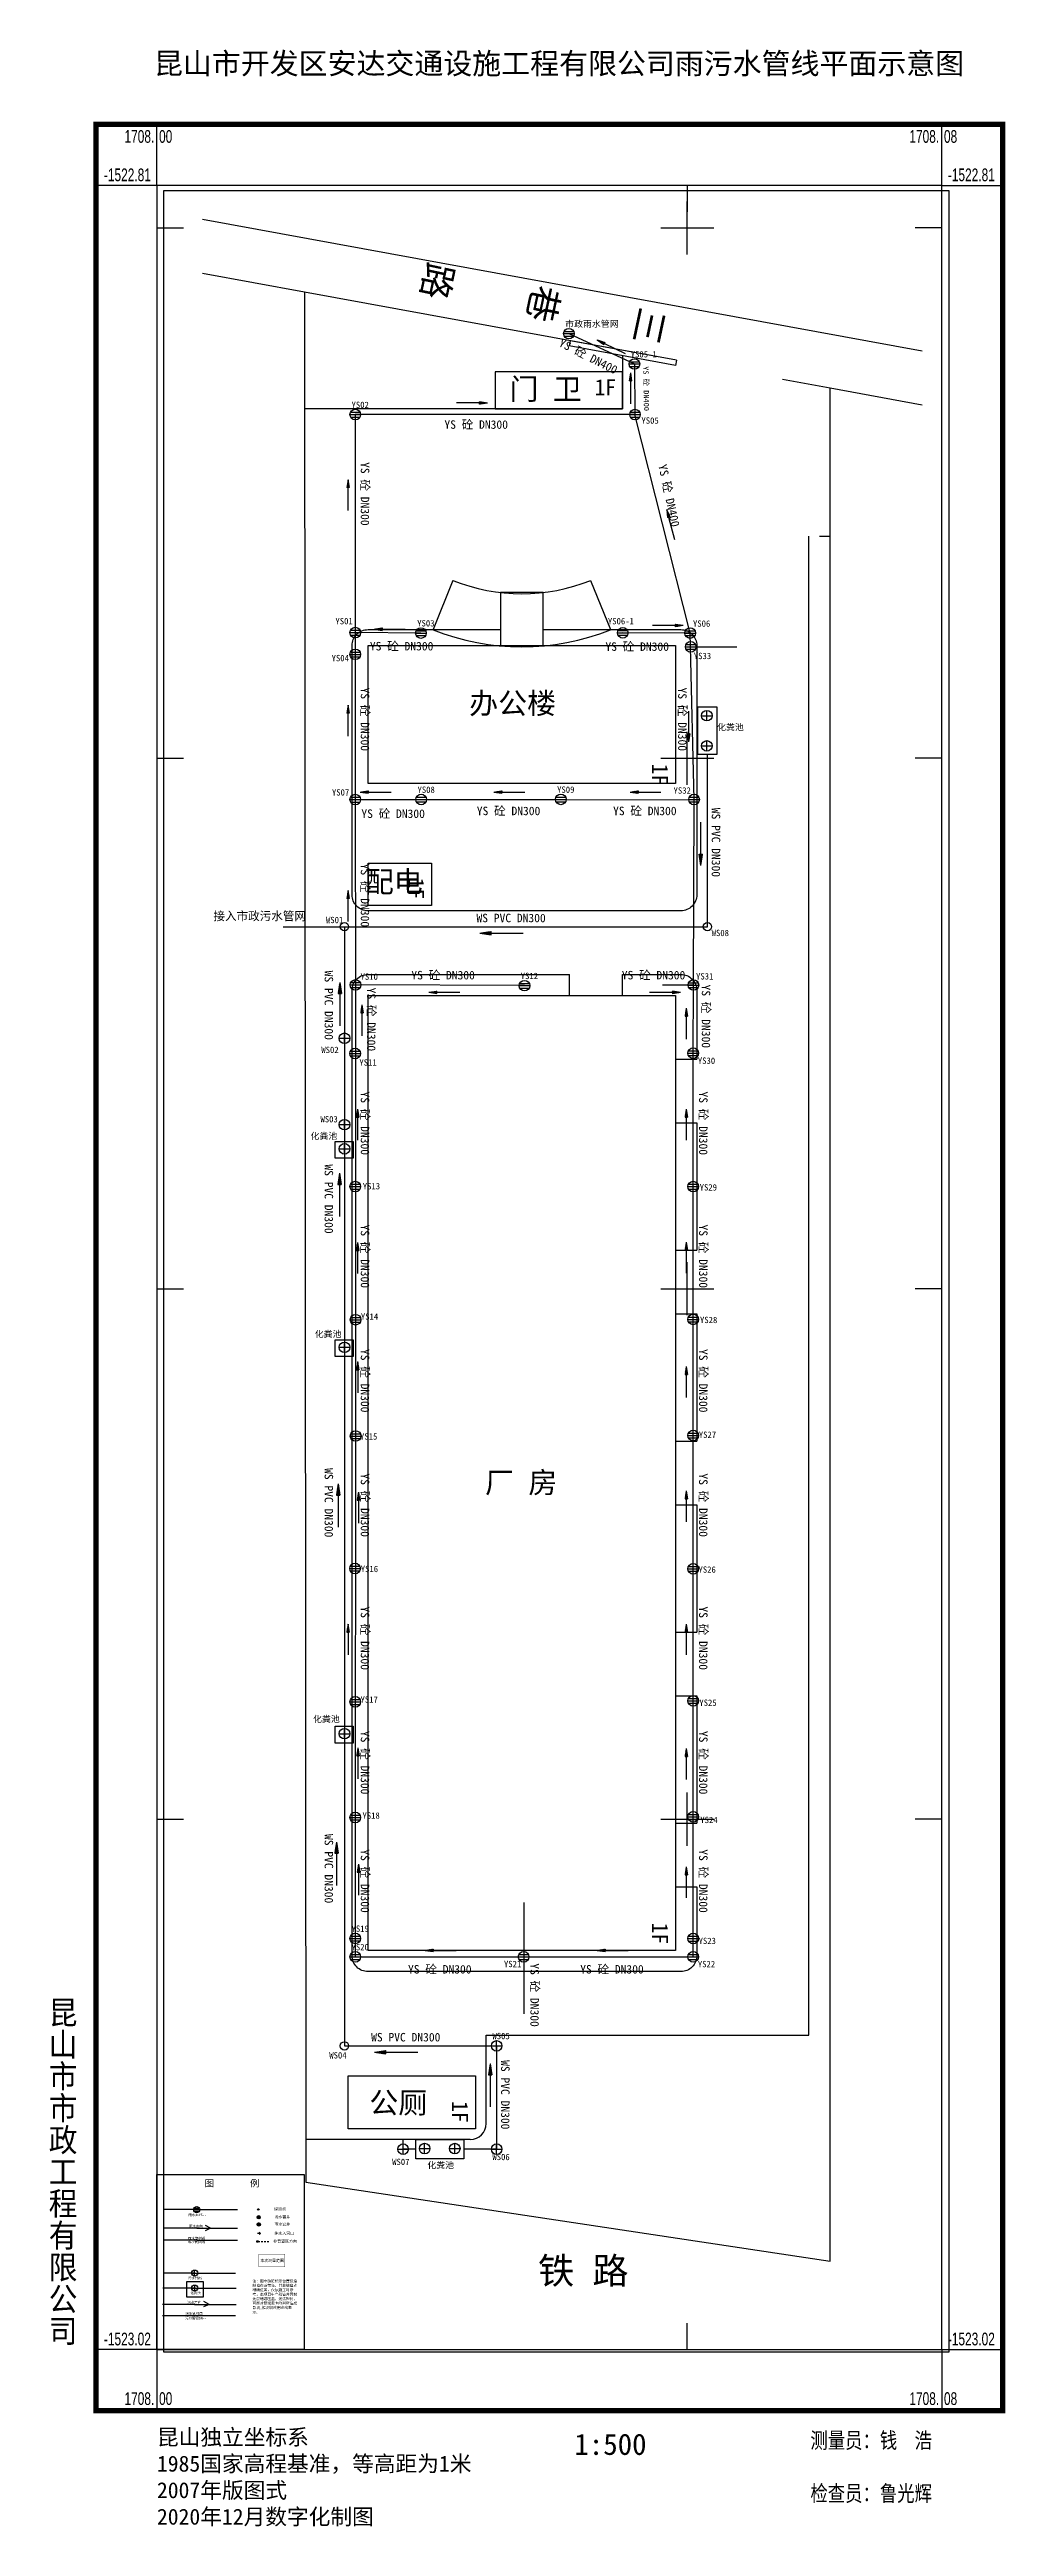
# Model space of a CAD drawing. Extents: x 1707993 to 1708083, y -1523033 to -1522799.
import ezdxf
from ezdxf.enums import TextEntityAlignment as Align

# ---------------------------------------------------------------- set-up
doc = ezdxf.new("R2010")
doc.units = 0
doc.header["$LTSCALE"] = 0.5
doc.linetypes.add('点划线', pattern=[18.5, 12, -3, 0.5, -3])
doc.layers.get('0').update_dxf_attribs({"linetype": 'CONTINUOUS'})
for name, color, linetype in [('DX', 250, 'CONTINUOUS'), ('GX_WSD', 1, 'CONTINUOUS'), ('GX_WSL', 1, 'CONTINUOUS'), ('GX_WST', 1, 'CONTINUOUS'), ('GX_WSZJ', 1, 'CONTINUOUS'), ('GX_YSD', 4, 'CONTINUOUS'), ('GX_YSL', 4, 'CONTINUOUS'), ('GX_YST', 4, 'CONTINUOUS'), ('GX_YSZJ', 4, 'CONTINUOUS'), ('TK', 7, 'CONTINUOUS'), ('ZJ', 6, 'CONTINUOUS')]:
    doc.layers.add(name, color=color, linetype=linetype)
doc.styles.get("Standard").update_dxf_attribs({"font": 'rs.shx', "bigfont": 'hztxt.shx'})
doc.styles.add('中等线体', font='')
doc.styles.add('宋体', font='')
doc.styles.add('等线体', font='simhei.ttf')
doc.styles.get('中等线体').set_extended_font_data('FZZhongDengXian-Z07S')
doc.styles.get('宋体').set_extended_font_data('SimSun')

# ---------------------------------------------------------------- blocks, each defined once
blk = doc.blocks.new('*X0')
at = {"color": 0}
for p, q in [((-991, -1), (-988, 2)), ((-978, -2), (-971, 4)), ((-966, -4), (-955, 7)), ((-954, -6), (-938, 9)), ((-941, -8), (-921, 12)), ((-929, -10), (-905, 15)), ((-917, -12), (-888, 17)), ((-905, -14), (-871, 20)), ((-892, -16), (-855, 22)), ((-880, -17), (-838, 25)), ((-868, -19), (-821, 27)), ((-856, -21), (-804, 30)), ((-843, -23), (-788, 33)), ((-831, -25), (-771, 35)), ((-819, -27), (-754, 38)), ((-807, -29), (-738, 40)), ((-794, -31), (-721, 43)), ((-782, -33), (-721, 29)), ((-770, -34), (-721, 15)), ((-758, -36), (-721, 1)), ((-745, -38), (-721, -14)), ((-733, -40), (-721, -28)), ((-721, -42), (-721, -42))]:
    blk.add_line(p, q, dxfattribs=at)
blk = doc.blocks.new('A$C3A271B67')
at = {"layer": 'ZJ', "linetype": 'ByBlock'}
for p, q in [((721, 38), (0, 38)), ((721, 76), (721, 0)), ((972, 38), (721, 76)), ((972, 39), (721, 0))]:
    blk.add_line(p, q, dxfattribs=at)
at = {"layer": 'ZJ', "linetype": 'ByBlock', "extrusion": (0, 0, -1), "xscale": 0.9000000000000001, "yscale": 0.9000000000000001, "zscale": -0.9000000000000001}
blk.add_blockref('*X0', (-72, 38), dxfattribs=at)
blk = doc.blocks.new('gc043')
for p, q in [((-1, 0), (1, 0)), ((0, -1), (0, 1))]:
    blk.add_line(p, q)
blk.add_circle((0, 0), 1)
blk = doc.blocks.new('gc053')
for p, q in [((-1, 0), (1, 0)), ((-0.9, 0.43), (0.9, 0.43)), ((-0.88, -0.47), (0.88, -0.47))]:
    blk.add_line(p, q)
blk.add_circle((0, 0), 1)
blk = doc.blocks.new('非普')
for points in [[(0.5, 0), (1.5, 0)], [(2.5, 0), (3.5, 0)], [(4.5, 0), (5.5, 0)], [(6.5, 0), (7.5, 0)]]:
    blk.add_lwpolyline(points)
blk.add_circle((0, 0), 0.5)
blk = doc.blocks.new('探测点')
blk.add_circle((0, 0), 0.5)
blk = doc.blocks.new('雨污·窨井')
for points in [[(-1, 0), (1, 0)], [(0, 1), (0, -1)]]:
    blk.add_lwpolyline(points)
blk.add_circle((0, 0), 1)
blk = doc.blocks.new('gc505')
for points in [[(1.7, 0), (0, 0)], [(0.9, 0.6), (1.7, 0), (0.9, -0.6)]]:
    blk.add_lwpolyline(points)
blk = doc.blocks.new('1')
blk.add_lwpolyline([(35413.92, 72899.93), (35469.5, 72899.93), (35469.5, 72833.9), (35413.92, 72833.9)], close=True)
at = {"layer": 'GX_WSD', "linetype": 'Continuous', "flags": 128}
blk.add_lwpolyline([(35425.03, 72859.48), (35425.03, 72853.83), (35431.45, 72853.83), (35431.45, 72859.48)], close=True, dxfattribs=at)
at = {"layer": 'GX_WSL', "linetype": 'Continuous'}
for p, q in [((35428.18, 72857.08, 5.1), (35416.21, 72857.08)), ((35428.15, 72862.72, 5.1), (35416.32, 72862.72)), ((35428.15, 72862.72, 5.1), (35443.58, 72862.72)), ((35428.18, 72857.08, 5.1), (35443.79, 72857.08)), ((35428.06, 72850.91), (35415.97, 72850.91)), ((35443.56, 72846.66), (35416.08, 72846.66)), ((35428.06, 72850.91), (35443.77, 72850.91)), ((35433.56, 72850.91), (35431.54, 72849.95)), ((35433.56, 72850.91), (35431.59, 72851.97))]:
    blk.add_line(p, q, dxfattribs=at)
at = {"layer": 'GX_YSL', "linetype": 'Continuous'}
for p, q in [((35428.91, 72886.68), (35416.4, 72886.68)), ((35428.91, 72886.68), (35444.36, 72886.68)), ((35428.91, 72879.65), (35416.4, 72879.65)), ((35428.91, 72875.16), (35416.4, 72875.16)), ((35428.91, 72879.65), (35444.36, 72879.65)), ((35428.91, 72875.16), (35444.36, 72875.16)), ((35434.17, 72879.65), (35432.14, 72878.69)), ((35434.17, 72879.65), (35432.2, 72880.71))]:
    blk.add_line(p, q, dxfattribs=at)
at = {"layer": 'TK'}
for points in [[(35451.7, 72881.11), (35452.96, 72881.11)], [(35452.87, 72881.44), (35451.8, 72881.44)], [(35452.87, 72880.79), (35451.8, 72880.79)], [(35452.33, 72880.48), (35452.33, 72881.75)]]:
    blk.add_lwpolyline(points, dxfattribs=at)
at = {"layer": 'TK', "linetype": '点划线', "ltscale": 0.25, "const_width": 0.17, "flags": 128}
blk.add_lwpolyline([(35452.34, 72869.84), (35462.13, 72869.84), (35462.13, 72865.11), (35452.34, 72865.11), (35452.34, 72869.84)], dxfattribs=at)
at = {"layer": 'TK'}
blk.add_circle((35452.33, 72881.11), 0.63, dxfattribs=at)
at = {"layer": 'GX_WSD', "linetype": 'Continuous', "xscale": 1.15460932381211, "yscale": 1.154609323814836, "zscale": 2.309218647618354}
for p in [(35428.15, 72862.72, 5.1), (35428.18, 72857.08, 5.1)]:
    blk.add_blockref('gc043', p, dxfattribs=at)
at = {"layer": 'GX_YSD', "linetype": 'Continuous', "xscale": 1.15460932381211, "yscale": 1.154609323814836, "zscale": 2.309218647618354}
blk.add_blockref('gc053', (35428.91, 72886.68), dxfattribs=at)
at = {"layer": 'TK'}
for name, p, xscale, yscale, zscale, rotation in [('雨污·窨井', (35452.3, 72883.77), 0.6168959999960552, 0.6168959999922663, 0.6168959999999998, 0.01385113559216), ('探测点', (35452.16, 72886.73), 0.5657370359772242, 0.565737035984057, 0.5657370359630486, 0.0138511358143448), ('非普', (35451.85, 72874.64), 0.5657370359772242, 0.565737035984057, 0.5657370359630486, 0.0138511358143448)]:
    blk.add_blockref(name, p, dxfattribs=dict(at, xscale=xscale, yscale=yscale, zscale=zscale, rotation=rotation))
at = {"layer": 'TK', "xscale": 0.7078881600100431, "yscale": 0.7078881600027671, "zscale": 0.7078881600028276}
blk.add_blockref('gc505', (35451.82, 72877.7), dxfattribs=at)
at = {"insert": (35449.98, 72860.22), "char_height": 1, "width": 16.8351, "attachment_point": 1, "style": '宋体'}
blk.add_mtext('注：图中缺陷标示位置仅指缺陷在该管段，并非缺陷点精确位置，仅供施工时参考，本项目中个别管井因封死淤堵或压盖，无法探测，可能对管线走向的判断造成影响,推测管线用虚线表示。', dxfattribs=at)
at = {"layer": 'GX_WST', "linetype": 'Continuous', "style": '宋体'}
blk.add_text('污水井WS--', height=0.924, dxfattribs=at).set_placement((35428.98, 72860.4, 4.26), align=Align.CENTER)
at = {"layer": 'GX_WSZJ', "linetype": 'Continuous', "style": '宋体'}
for s, p in [('化粪池', (35428.45, 72854.78, 4.26)), ('污水管材质', (35427.92, 72847)), ('污水管径DN--', (35428.61, 72845.27)), ('污水走向', (35428, 72851.25))]:
    blk.add_text(s, height=0.924, dxfattribs=at).set_placement(p, align=Align.CENTER)
at = {"layer": 'GX_YST', "linetype": 'Continuous', "style": '宋体'}
for s, p in [('雨水井YS--', (35429.19, 72884.22, 5.28)), ('雨水管材质', (35428.86, 72875.37)), ('雨水管径DN--', (35429.49, 72873.99))]:
    blk.add_text(s, height=0.924, dxfattribs=at).set_placement(p, align=Align.CENTER)
at = {"layer": 'GX_YSZJ', "linetype": 'Continuous', "style": '宋体'}
blk.add_text('雨水走向', height=0.924, dxfattribs=at).set_placement((35428.61, 72879.97), align=Align.CENTER)
at = {"layer": 'TK', "style": '宋体'}
for s, p in [('探测点', (35458.1, 72886.34)), ('污水窨井', (35458.24, 72883.38)), ('非普查区方向', (35457.79, 72874.25)), ('排水入河口', (35458.22, 72877.19)), ('雨水窨井', (35458.24, 72880.66))]:
    blk.add_text(s, height=1.062, rotation=0.01385, dxfattribs=at).set_placement(p)
at = {"layer": 'TK', "linetype": '点划线', "style": '等线体'}
blk.add_text('本次测量范围', height=1.062, rotation=0.01385, dxfattribs=at).set_placement((35457.35, 72867.5), align=Align.MIDDLE)
at = {"layer": 'ZJ', "linetype": 'Continuous', "insert": (35442.24, 72897.81), "char_height": 2.5, "width": 29.4729, "attachment_point": 2, "style": '宋体'}
blk.add_mtext('{\\fSimSun|b1|i0|c134|p2;图        例}', dxfattribs=at)
blk = doc.blocks.new('gcbj0103')
for p, q in [((-1, 0), (1, 0)), ((-0.9, 0.43), (0.9, 0.43)), ((-0.88, -0.47), (0.88, -0.47))]:
    blk.add_line(p, q)
blk.add_circle((0, 0), 1)
blk = doc.blocks.new('gcbj0102')
for p, q in [((-1, 0), (1, 0)), ((0, -1), (0, 1))]:
    blk.add_line(p, q)
blk.add_circle((0, 0), 1)

msp = doc.modelspace()

# ---------------------------------------------------------------- linework, layer by layer
at = {"layer": 'DX'}
for p, q in [((1708075.16, -1522827.62), (1708007.31, -1522815.21)), ((1708016.9, -1522822.05), (1708007.31, -1522820.3)), ((1708051.97, -1522828.47), (1708016.9, -1522822.05)), ((1708016.9, -1522822.05), (1708017.03, -1523000.2)), ((1708041.97, -1522826.64), (1708041.88, -1522827.13)), ((1708051.88, -1522828.96), (1708041.88, -1522827.13)), ((1708051.97, -1522828.47), (1708041.97, -1522826.64)), ((1708046.88, -1522828.04), (1708046.88, -1522833.07)), ((1708051.97, -1522828.47), (1708051.88, -1522828.96)), ((1708066.47, -1522831.12), (1708061.97, -1522830.29)), ((1708066.47, -1523007.67), (1708066.47, -1522831.12)), ((1708075.16, -1522832.71), (1708066.47, -1522831.12)), ((1708046.88, -1522833.07), (1708016.91, -1522833.07)), ((1708064.47, -1522986.37), (1708064.47, -1522845.07)), ((1708065.47, -1522845.07), (1708066.47, -1522845.07)), ((1708030.91, -1522849.23), (1708029.04, -1522853.87)), ((1708043.89, -1522849.23), (1708045.75, -1522853.87)), ((1708041.9, -1522888.37), (1708041.9, -1522886.37)), ((1708046.9, -1522888.37), (1708046.9, -1522886.37)), ((1708051.9, -1522894.37), (1708053.9, -1522894.37)), ((1708051.9, -1522900.37), (1708053.9, -1522900.37)), ((1708051.9, -1522912.37), (1708053.9, -1522912.37)), ((1708051.9, -1522918.37), (1708053.9, -1522918.37)), ((1708051.9, -1522930.37), (1708053.9, -1522930.37)), ((1708051.9, -1522936.37), (1708053.9, -1522936.37)), ((1708051.9, -1522948.37), (1708053.9, -1522948.37)), ((1708051.9, -1522954.37), (1708053.9, -1522954.37)), ((1708051.9, -1522966.37), (1708053.9, -1522966.37)), ((1708051.9, -1522972.37), (1708053.9, -1522972.37)), ((1708034.03, -1522986.37), (1708064.47, -1522986.37)), ((1708034.03, -1522994.7), (1708034.03, -1522986.37)), ((1708032.53, -1522996.2), (1708017.03, -1522996.2)), ((1708017.03, -1523000.2), (1708066.47, -1523007.67))]:
    msp.add_line(p, q, dxfattribs=at)
at = {"layer": 'DX', "linetype": 'Continuous'}
msp.add_lwpolyline([(1708003.64, -1522812.49), (1708077.66, -1522812.49), (1708077.66, -1523016.25), (1708003.64, -1523016.25)], close=True, dxfattribs=at)
at = {"layer": 'DX'}
for points in [[(1708034.88, -1522833.07), (1708046.88, -1522833.07), (1708046.88, -1522829.57), (1708034.88, -1522829.57)], [(1708035.4, -1522850.37), (1708035.4, -1522855.37), (1708039.4, -1522855.37), (1708039.4, -1522850.37)], [(1708051.9, -1522855.37), (1708051.9, -1522868.37), (1708022.9, -1522868.37), (1708022.9, -1522855.37)], [(1708028.9, -1522875.87), (1708028.9, -1522879.87), (1708022.9, -1522879.87), (1708022.9, -1522875.87)], [(1708051.9, -1522888.37), (1708051.9, -1522978.37), (1708022.9, -1522978.37), (1708022.9, -1522888.37)], [(1708033.03, -1522990.2), (1708033.03, -1522995.2), (1708021.03, -1522995.2), (1708021.03, -1522990.2)]]:
    msp.add_lwpolyline(points, close=True, dxfattribs=at)
for points in [[(1708039.4, -1522853.87), (1708052.4, -1522853.87, -0.414214), (1708053.9, -1522855.37), (1708053.9, -1522878.87, -0.414214), (1708052.4, -1522880.37), (1708022.9, -1522880.37, -0.414214), (1708021.4, -1522878.87), (1708021.4, -1522855.37, -0.414214), (1708022.9, -1522853.87), (1708035.4, -1522853.87)], [(1708053.9, -1522972.37), (1708053.9, -1522978.87, -0.414214), (1708052.4, -1522980.37), (1708022.9, -1522980.37, -0.414214), (1708021.4, -1522978.87), (1708021.4, -1522887.87, -0.414214), (1708022.9, -1522886.37), (1708041.9, -1522886.37)], [(1708046.9, -1522886.37), (1708052.4, -1522886.37, -0.414214), (1708053.9, -1522887.87), (1708053.9, -1522894.37)]]:
    msp.add_lwpolyline(points, format="xyb", dxfattribs=at)
for points in [[(1708053.9, -1522900.37), (1708053.9, -1522912.37)], [(1708053.9, -1522918.37), (1708053.9, -1522930.37)], [(1708053.9, -1522936.37), (1708053.9, -1522948.37)], [(1708053.9, -1522954.37), (1708053.9, -1522966.37)]]:
    msp.add_lwpolyline(points, dxfattribs=at)
for centre, radius, start, end in [((1708037.4, -1522833.07), 17.42, 248.1161, 291.8839), ((1708037.4, -1522833.07), 22.42, 248.1161, 291.8839), ((1708032.53, -1522994.7), 1.5, 270, 0)]:
    msp.add_arc(centre, radius, start, end, dxfattribs=at)
at = {"layer": 'GX_WSD'}
for points in [[(1708055.8, -1522861.14), (1708055.8, -1522865.65), (1708053.99, -1522865.65), (1708053.99, -1522861.14)], [(1708031.92, -1522998.01), (1708027.41, -1522998.01), (1708027.41, -1522996.2), (1708031.92, -1522996.2)]]:
    msp.add_lwpolyline(points, close=True, dxfattribs=at)
at = {"layer": 'GX_WSD', "linetype": 'Continuous'}
for points in [[(1708019.79, -1522902.11), (1708021.5, -1522902.11), (1708021.5, -1522903.7), (1708019.79, -1522903.7)], [(1708019.79, -1522920.81), (1708021.5, -1522920.81), (1708021.5, -1522922.4), (1708019.79, -1522922.4)], [(1708019.79, -1522957.24), (1708021.5, -1522957.24), (1708021.5, -1522958.83), (1708019.79, -1522958.83)]]:
    msp.add_lwpolyline(points, close=True, dxfattribs=at)
at = {"layer": 'GX_WSD', "linetype": 'ByBlock'}
for centre in [(1708020.68, -1522881.87, 4.78), (1708054.9, -1522881.87), (1708020.68, -1522987.37)]:
    msp.add_circle(centre, 0.39, dxfattribs=at)
at = {"layer": 'GX_WSL', "linetype": 'Continuous'}
for p, q in [((1708054.9, -1522881.87, 4.78), (1708054.9, -1522865.65, 4.78)), ((1708014.9, -1522881.87, 4.78), (1708020.68, -1522881.87, 4.78)), ((1708020.68, -1522881.87, 4.78), (1708020.68, -1522892.39, 4.78)), ((1708020.68, -1522881.87, 4.78), (1708054.9, -1522881.87, 4.78)), ((1708020.68, -1522892.39, 4.78), (1708020.68, -1522900.53, 4.78)), ((1708020.68, -1522900.53, 4.78), (1708020.68, -1522902.81, 4.78)), ((1708020.68, -1522902.81, 4.78), (1708020.68, -1522921.52, 4.78)), ((1708020.68, -1522921.52, 4.78), (1708020.68, -1522957.94, 4.78)), ((1708020.68, -1522957.94, 4.78), (1708020.68, -1522987.37, 4.78)), ((1708020.68, -1522987.37, 4.78), (1708035.03, -1522987.37, 4.78)), ((1708035.03, -1522987.37, 4.78), (1708035.03, -1522997.1, 4.78)), ((1708026.21, -1522997.1), (1708026.21, -1522996.2)), ((1708027.41, -1522997.1), (1708026.21, -1522997.1)), ((1708035.03, -1522997.1, 4.78), (1708031.92, -1522997.1, 4.78))]:
    msp.add_line(p, q, dxfattribs=at)
at = {"layer": 'GX_YSL', "linetype": 'Continuous'}
for p, q in [((1708041.84, -1522825.97), (1708048.02, -1522828.83)), ((1708048.02, -1522828.83), (1708048.07, -1522833.6)), ((1708048.07, -1522833.6), (1708021.7, -1522833.6)), ((1708021.7, -1522833.6), (1708021.7, -1522854.15)), ((1708053.27, -1522854.19), (1708048.07, -1522833.6)), ((1708027.89, -1522854.19), (1708021.7, -1522854.15)), ((1708021.7, -1522854.15), (1708021.7, -1522856.2)), ((1708021.7, -1522856.2), (1708021.7, -1522869.89)), ((1708053.27, -1522854.19), (1708046.92, -1522854.17)), ((1708053.32, -1522855.49), (1708053.27, -1522854.19)), ((1708053.32, -1522855.49), (1708057.67, -1522855.49)), ((1708053.64, -1522869.88), (1708053.32, -1522855.49)), ((1708021.7, -1522869.89), (1708027.91, -1522869.89)), ((1708021.7, -1522869.89), (1708021.72, -1522887.36)), ((1708027.91, -1522869.89), (1708041.08, -1522869.87)), ((1708041.08, -1522869.87), (1708053.64, -1522869.91)), ((1708053.58, -1522887.37), (1708053.64, -1522869.88)), ((1708037.65, -1522887.43), (1708021.72, -1522887.36)), ((1708021.72, -1522887.36), (1708021.72, -1522893.82)), ((1708037.65, -1522887.43), (1708037.65, -1522887.43)), ((1708053.58, -1522887.37), (1708050.67, -1522887.37)), ((1708053.56, -1522893.79), (1708053.58, -1522887.37)), ((1708021.72, -1522893.82), (1708021.72, -1522906.37)), ((1708053.56, -1522906.37), (1708053.56, -1522893.79)), ((1708021.72, -1522906.37), (1708021.73, -1522918.92)), ((1708053.56, -1522918.89), (1708053.56, -1522906.37)), ((1708021.73, -1522918.92), (1708021.73, -1522929.88)), ((1708053.56, -1522929.83), (1708053.56, -1522918.89)), ((1708021.73, -1522929.88), (1708021.73, -1522942.37)), ((1708053.56, -1522942.4), (1708053.56, -1522929.83)), ((1708021.73, -1522942.37), (1708021.7, -1522954.94)), ((1708053.56, -1522954.84), (1708053.56, -1522942.4)), ((1708021.7, -1522954.94), (1708021.7, -1522965.84)), ((1708053.56, -1522965.78), (1708053.56, -1522954.84)), ((1708021.7, -1522965.84), (1708021.7, -1522977.24)), ((1708053.56, -1522977.25), (1708053.56, -1522965.78)), ((1708037.59, -1522973.85), (1708037.59, -1522978.98)), ((1708021.7, -1522977.24), (1708021.7, -1522978.98)), ((1708053.56, -1522978.98), (1708053.56, -1522977.25)), ((1708021.7, -1522978.98), (1708037.57, -1522978.98)), ((1708037.57, -1522978.98), (1708053.56, -1522978.98)), ((1708037.59, -1522978.98), (1708037.59, -1522984.35))]:
    msp.add_line(p, q, dxfattribs=at)
at = {"layer": 'TK', "linetype": 'Continuous'}
for p, q in [((1708003, -1522812), (1708003, -1522806.25)), ((1708077, -1522812), (1708077, -1522806.25)), ((1708003, -1522812), (1707997.25, -1522812)), ((1708053, -1522812), (1708053, -1522814.5)), ((1708077, -1522812), (1708082.75, -1522812)), ((1708053, -1522818.5), (1708053, -1522813.5)), ((1708003, -1522816), (1708005.5, -1522816)), ((1708050.5, -1522816), (1708055.5, -1522816)), ((1708077, -1522816), (1708074.5, -1522816)), ((1708053, -1522868.5), (1708053, -1522863.5)), ((1708003, -1522866), (1708005.5, -1522866)), ((1708050.5, -1522866), (1708055.5, -1522866)), ((1708077, -1522866), (1708074.5, -1522866)), ((1708053, -1522918.5), (1708053, -1522913.5)), ((1708003, -1522916), (1708005.5, -1522916)), ((1708050.5, -1522916), (1708055.5, -1522916)), ((1708077, -1522916), (1708074.5, -1522916)), ((1708053, -1522968.5), (1708053, -1522963.5)), ((1708003, -1522966), (1708005.5, -1522966)), ((1708050.5, -1522966), (1708055.5, -1522966)), ((1708077, -1522966), (1708074.5, -1522966)), ((1708053, -1523016), (1708053, -1523013.5)), ((1708003, -1523016), (1707997.25, -1523016)), ((1708003, -1523016), (1708003, -1523021.75)), ((1708077, -1523016), (1708082.75, -1523016)), ((1708077, -1523016), (1708077, -1523021.75))]:
    msp.add_line(p, q, dxfattribs=at)
at = {"layer": 'TK', "linetype": 'Continuous', "const_width": 0.5, "flags": 128}
msp.add_lwpolyline([(1707997.25, -1523021.75), (1708082.75, -1523021.75), (1708082.75, -1522806.25), (1707997.25, -1522806.25)], close=True, dxfattribs=at)
at = {"layer": 'TK', "linetype": 'Continuous', "flags": 128}
msp.add_lwpolyline([(1708003, -1523016), (1708077, -1523016), (1708077, -1522812), (1708003, -1522812)], close=True, dxfattribs=at)

# ---------------------------------------------------------------- block references
at = {"layer": 'GX_WSD', "linetype": 'Continuous', "xscale": 0.5, "yscale": 0.5}
for p in [(1708054.84, -1522861.98), (1708054.84, -1522864.83), (1708020.68, -1522892.39, 4.78), (1708020.68, -1522900.53, 4.78), (1708020.68, -1522902.81, 4.78), (1708020.68, -1522921.52, 4.78), (1708020.68, -1522957.94, 4.78), (1708035.03, -1522987.37), (1708026.21, -1522997.1), (1708028.24, -1522997.05), (1708031.08, -1522997.05), (1708035.03, -1522997.1)]:
    msp.add_blockref('gcbj0102', p, dxfattribs=at)
at = {"layer": 'GX_YSD', "linetype": 'Continuous', "xscale": 0.5, "yscale": 0.5}
for p in [(1708041.84, -1522825.97), (1708048.02, -1522828.83), (1708021.7, -1522833.6), (1708048.07, -1522833.6), (1708021.7, -1522854.15), (1708027.89, -1522854.19), (1708046.92, -1522854.17), (1708053.27, -1522854.19), (1708021.7, -1522856.2), (1708053.32, -1522855.49), (1708021.7, -1522869.89), (1708027.91, -1522869.88), (1708041.08, -1522869.87), (1708053.64, -1522869.88), (1708021.72, -1522887.36), (1708037.65, -1522887.43), (1708053.58, -1522887.37), (1708021.69, -1522893.82), (1708053.56, -1522893.79), (1708021.7, -1522906.37), (1708053.56, -1522906.37), (1708021.73, -1522918.92), (1708053.56, -1522918.89), (1708021.73, -1522929.88), (1708053.56, -1522929.83), (1708021.68, -1522942.37), (1708053.56, -1522942.4), (1708053.56, -1522954.84), (1708021.7, -1522954.94), (1708021.7, -1522965.84), (1708053.56, -1522965.78), (1708021.7, -1522977.24), (1708053.56, -1522977.25), (1708021.7, -1522978.98), (1708037.57, -1522978.98), (1708053.56, -1522978.98)]:
    msp.add_blockref('gcbj0103', p, dxfattribs=at)
at = {"layer": 'GX_YSZJ', "ltscale": 3}
for p, xscale, yscale, zscale, rotation in [((1708047.08, -1522827.95), -0.002999999971880225, 0.002999999971880225, 0.003, 333.7520443150937), ((1708047.53, -1522832.58), -0.003000000026077032, 0.003000000026077032, 0.003, 270), ((1708031.24, -1522832.37), -0.003000000204746279, 0.003000000204746279, 0.003, 179.4513353626492), ((1708020.9, -1522842.65), -0.003000000026077032, 0.003000000026077032, 0.003, 270), ((1708051.68, -1522845.39), -0.003000000026760445, 0.003000000026760445, 0.003, 284.5750936698141), ((1708020.9, -1522863.9), -0.003000000026077032, 0.003000000026077032, 0.003, 270), ((1708053.27, -1522861.54), -0.003000000026077032, 0.003000000026077032, 0.003, 90), ((1708054.45, -1522872.01), -0.004200000083073974, 0.004200000315904617, 0.0042, 90), ((1708020.9, -1522881.38), -0.003000000026077032, 0.003000000026077032, 0.003, 270), ((1708037.54, -1522882.31), 0.004200000315904617, 0.004200000315904617, 0.0042, 180), ((1708020.4, -1522891.21, -4.78), 0.004200000083073974, 0.004200000315904617, 0.004199999999999982, 90), ((1708031.56, -1522887.94), 0.003000000026077032, 0.003000000026077032, 0.003, 180), ((1708022.44, -1522892.16), 0.003000000026077032, 0.003000000026077032, 0.003, 90), ((1708053.02, -1522892.48), 0.003000000026077032, 0.003000000026077032, 0.003, 90), ((1708022.03, -1522901.99), 0.003000000026077032, 0.003000000026077032, 0.003, 90), ((1708053.02, -1522901.98), 0.003000000026077032, 0.003000000026077032, 0.003, 90), ((1708020.38, -1522909.19, 4.78), 0.004200000083073974, 0.004200000315904617, 0.004199999999999982, 90), ((1708022.03, -1522914.55), 0.003000000026077032, 0.003000000026077032, 0.003, 90), ((1708053.02, -1522914.52), 0.003000000026077032, 0.003000000026077032, 0.003, 90), ((1708022.04, -1522925.8), 0.003000000026077032, 0.003000000026077032, 0.003, 90), ((1708053.02, -1522926.25), 0.003000000026077032, 0.003000000026077032, 0.003, 90), ((1708020.24, -1522938.48), 0.004200000083073974, 0.004200000315904617, 0.0042, 90), ((1708022.11, -1522938.1), 0.003000000026077032, 0.003000000026077032, 0.003, 90), ((1708053.02, -1522937.98), 0.003000000026077032, 0.003000000026077032, 0.003, 90), ((1708021.13, -1522950.52), 0.003000000026077032, 0.003000000026077032, 0.003, 90), ((1708053.02, -1522950.52), 0.003000000026077032, 0.003000000026077032, 0.003, 90), ((1708022.06, -1522962.19), 0.003000000026077032, 0.003000000026077032, 0.003, 90), ((1708053.02, -1522962.25), 0.003000000026077032, 0.003000000026077032, 0.003, 90), ((1708020.09, -1522972.24), 0.004200000083073974, 0.004200000315904617, 0.0042, 90), ((1708022.12, -1522973.17), 0.003000000026077032, 0.003000000026077032, 0.003, 90), ((1708053.02, -1522973.41), 0.003000000026077032, 0.003000000026077032, 0.003, 90), ((1708027.6, -1522987.81), 0.004200000315904617, 0.004200000315904617, 0.0042, 180), ((1708034.59, -1522993.13), 0.004200000083073974, 0.004200000315904617, 0.0042, 90)]:
    msp.add_blockref('A$C3A271B67', p, dxfattribs=dict(at, xscale=xscale, yscale=yscale, zscale=zscale, rotation=rotation))
at = {"layer": 'GX_YSZJ', "ltscale": 3, "yscale": 0.003000000026077032, "zscale": 0.003}
for p, xscale in [((1708026.41, -1522853.94), -0.003000000026077032), ((1708049.71, -1522853.6), 0.003000000026077032), ((1708025.08, -1522869.3), -0.003000000026077032), ((1708037.68, -1522869.3), -0.003000000026077032), ((1708050.52, -1522869.3), -0.003000000026077032), ((1708049.44, -1522888.19), 0.003000000026077032), ((1708031.2, -1522978.48), -0.003000000026077032), ((1708047.43, -1522978.48), -0.003000000026077032)]:
    msp.add_blockref('A$C3A271B67', p, dxfattribs=dict(at, xscale=xscale))
at = {"layer": 'TK', "xscale": 0.25, "yscale": 0.25, "zscale": 0.25}
msp.add_blockref('1', (1699149.52, -1541224.47), dxfattribs=at)

# ---------------------------------------------------------------- texts
at = {"layer": 'DX', "attachment_point": 1}
for s, insert, char_height, width, rotation in [('{\\f@SimSun|b0|i0|c134|p2;三    巷    路}', (1708050.88, -1522826.83), 2.5, 141.9532, 167.959), ('{\\fSimSun|b0|i0|c134|p2;1F}', (1708051.19, -1522866.49), 1.5, 2.8362, 270), ('{\\fSimSun|b0|i0|c134|p2;1F}', (1708028.19, -1522877.24), 1.5, 2.8362, 270), ('{\\fSimSun|b0|i0|c134|p2;1F}', (1708051.19, -1522975.74), 1.5, 2.8362, 270), ('{\\fSimSun|b0|i0|c134|p2;1F}', (1708032.33, -1522992.57), 1.5, 2.8362, 270)]:
    msp.add_mtext(s, dxfattribs=dict(at, insert=insert, char_height=char_height, width=width, rotation=rotation))
for s, insert, char_height, width in [('{\\fSimSun|b0|i0|c134|p2;门 卫}', (1708036.24, -1522830.19), 2, 13.1318), ('{\\fSimSun|b0|i0|c134|p2;1F}', (1708044.25, -1522830.27), 1.5, 2.8362), ('{\\fSimSun|b0|i0|c134|p2;办公楼}', (1708032.44, -1522859.81), 2, 13.1318), ('{\\fSimSun|b0|i0|c134|p2;配电}', (1708022.6, -1522876.63), 2, 13.1318), ('{\\fSimSun|b0|i0|c134|p2;厂 房}', (1708033.93, -1522933.26), 2, 13.1318), ('{\\fSimSun|b0|i0|c134|p2;公厕}', (1708023.03, -1522991.73), 2, 13.1318), ('{\\fSimSun|b0|i0|c134|p2;铁 路}', (1708038.94, -1523007.31), 2.5, 43.8206)]:
    msp.add_mtext(s, dxfattribs=dict(at, insert=insert, char_height=char_height, width=width))
at = {"layer": 'GX_WST', "style": '宋体'}
for s, p in [('化粪池', (1708055.81, -1522863.37, -4.68)), ('WS01', (1708018.94, -1522881.54, 4.88)), ('WS08', (1708055.3, -1522882.76, -4.68)), ('WS02', (1708018.5, -1522893.78, 4.88)), ('WS03', (1708018.42, -1522900.32, 0.1)), ('化粪池', (1708017.48, -1522901.9, 0.1)), ('化粪池', (1708017.88, -1522920.57)), ('化粪池', (1708017.72, -1522956.86, 0.1)), ('WS05', (1708034.63, -1522986.74, -4.68)), ('WS04', (1708019.25, -1522988.56, -4.68)), ('WS07', (1708025.18, -1522998.6, -4.68)), ('化粪池', (1708028.49, -1522998.92, 0.1)), ('WS06', (1708034.63, -1522998.14))]:
    msp.add_text(s, height=0.6, dxfattribs=at).set_placement(p)
at = {"layer": 'GX_WST', "linetype": 'ByBlock', "ltscale": 3, "style": '宋体'}
for p in [(1708055.71, -1522873.93), (1708019.21, -1522889.28), (1708019.21, -1522907.54), (1708019.21, -1522936.17), (1708019.21, -1522970.66), (1708035.85, -1522991.98)]:
    msp.add_text('WS PVC DN300', height=0.8, rotation=270, dxfattribs=at).set_placement(p, align=Align.MIDDLE)
for s, p in [('接入市政污水管网', (1708012.69, -1522880.84)), ('WS PVC DN300', (1708036.39, -1522881.05)), ('WS PVC DN300', (1708026.46, -1522986.55))]:
    msp.add_text(s, height=0.8, dxfattribs=at).set_placement(p, align=Align.MIDDLE)
at = {"layer": 'GX_YST', "style": '宋体'}
for s, p in [('市政雨水管网', (1708041.49, -1522825.35, -1.5)), ('YS05-1', (1708047.67, -1522828.21, -1.5)), ('YS02', (1708021.35, -1522832.98, -1.5)), ('YS05', (1708048.68, -1522834.46, -1.5)), ('YS01', (1708019.83, -1522853.37, -1.5)), ('YS03', (1708027.54, -1522853.57, -1.5)), ('YS06-1', (1708045.52, -1522853.37, -1.5)), ('YS06', (1708053.54, -1522853.6, -1.5)), ('YS04', (1708019.47, -1522856.85, -1.5)), ('YS33', (1708053.62, -1522856.65, -1.5)), ('YS07', (1708019.5, -1522869.51, -1.5)), ('YS08', (1708027.57, -1522869.26, -1.5)), ('YS09', (1708040.73, -1522869.25, -1.5)), ('YS32', (1708051.71, -1522869.33, -1.5)), ('YS10', (1708022.2, -1522886.88, -1.5)), ('YS12', (1708037.3, -1522886.81, -1.5)), ('YS31', (1708053.83, -1522886.85, -1.5)), ('YS11', (1708022.09, -1522894.97, -1.5)), ('YS30', (1708054, -1522894.8, -1.5)), ('YS13', (1708022.41, -1522906.63, -1.5)), ('YS29', (1708054.17, -1522906.74, -1.5)), ('YS14', (1708022.23, -1522918.92)), ('YS28', (1708054.2, -1522919.24, -1.5)), ('YS15', (1708022.15, -1522930.22, -1.5)), ('YS27', (1708054.09, -1522930.06, -1.5)), ('YS16', (1708022.22, -1522942.71, -1.5)), ('YS26', (1708054.06, -1522942.77, -1.5)), ('YS17', (1708022.2, -1522955.02, -1.5)), ('YS25', (1708054.14, -1522955.32, -1.5)), ('YS18', (1708022.38, -1522965.96, -1.5)), ('YS24', (1708054.23, -1522966.37, -1.5)), ('YS19', (1708021.35, -1522976.62, -1.5)), ('YS20', (1708021.35, -1522978.36, -1.5)), ('YS23', (1708054.07, -1522977.77, -1.5)), ('YS21', (1708035.72, -1522979.95, -1.5)), ('YS22', (1708054, -1522979.96))]:
    msp.add_text(s, height=0.6, dxfattribs=at).set_placement(p)
at = {"layer": 'GX_YST', "ltscale": 3, "style": '宋体'}
for s, height, rotation, p in [('YS 砼 DN400', 0.8, 333.1784, (1708043.69, -1522828.06)), ('YS 砼 DN400', 0.5, 270.945, (1708049.16, -1522831.15)), ('YS 砼 DN300', 0.8, 270, (1708022.67, -1522841.07)), ('YS 砼 DN400', 0.8, 282.063, (1708051.33, -1522841.22)), ('YS 砼 DN300', 0.8, 270, (1708022.67, -1522862.32)), ('YS 砼 DN300', 0.8, 270, (1708052.59, -1522862.32)), ('YS 砼 DN300', 0.8, 270, (1708022.67, -1522878.92)), ('YS 砼 DN300', 0.8, 270, (1708023.26, -1522890.61)), ('YS 砼 DN300', 0.8, 270, (1708054.82, -1522890.32)), ('YS 砼 DN300', 0.8, 270, (1708022.67, -1522900.4)), ('YS 砼 DN300', 0.8, 270, (1708054.56, -1522900.4)), ('YS 砼 DN300', 0.8, 270, (1708022.67, -1522912.94)), ('YS 砼 DN300', 0.8, 270, (1708054.56, -1522912.94)), ('YS 砼 DN300', 0.8, 270, (1708022.67, -1522924.67)), ('YS 砼 DN300', 0.8, 270, (1708054.56, -1522924.67)), ('YS 砼 DN300', 0.8, 270, (1708022.67, -1522936.4)), ('YS 砼 DN300', 0.8, 270, (1708054.56, -1522936.4)), ('YS 砼 DN300', 0.8, 270, (1708022.67, -1522948.94)), ('YS 砼 DN300', 0.8, 270, (1708054.56, -1522948.94)), ('YS 砼 DN300', 0.8, 270, (1708022.67, -1522960.67)), ('YS 砼 DN300', 0.8, 270, (1708054.56, -1522960.67)), ('YS 砼 DN300', 0.8, 270, (1708022.67, -1522971.83)), ('YS 砼 DN300', 0.8, 270, (1708054.56, -1522971.83)), ('YS 砼 DN300', 0.8, 270, (1708038.66, -1522982.58))]:
    msp.add_text(s, height=height, rotation=rotation, dxfattribs=at).set_placement(p, align=Align.MIDDLE)
for p in [(1708033.1, -1522834.49), (1708026.07, -1522855.38), (1708048.28, -1522855.42), (1708025.27, -1522871.17), (1708036.15, -1522870.91), (1708049, -1522870.91), (1708029.98, -1522886.39), (1708049.82, -1522886.39), (1708029.67, -1522980.1), (1708045.9, -1522980.1)]:
    msp.add_text('YS 砼 DN300', height=0.8, dxfattribs=at).set_placement(p, align=Align.MIDDLE)
at = {"layer": 'TK', "linetype": 'Continuous', "style": '宋体'}
msp.add_text('昆山市开发区安达交通设施工程有限公司雨污水管线平面示意图', height=2, dxfattribs=at).set_placement((1708040.91, -1522802.1), align=Align.BOTTOM_CENTER)
at = {"layer": 'TK', "linetype": 'Continuous', "style": '中等线体', "width": 0.7}
for s, p in [('1708.', (1708002.75, -1522807.38)), ('1708.', (1708076.75, -1522807.38)), ('-1522.81', (1708082, -1522811)), ('-1523.02', (1708082, -1523015)), ('1708.', (1708002.75, -1523020.62)), ('1708.', (1708076.75, -1523020.62))]:
    msp.add_text(s, height=1.2, dxfattribs=at).set_placement(p, align=Align.MIDDLE_RIGHT)
for s, p in [('00', (1708003.2, -1522807.38)), ('08', (1708077.2, -1522807.38)), ('-1522.81', (1707998, -1522811)), ('-1523.02', (1707998, -1523015)), ('00', (1708003.2, -1523020.62)), ('08', (1708077.2, -1523020.62))]:
    msp.add_text(s, height=1.2, dxfattribs=at).set_placement(p, align=Align.MIDDLE_LEFT)
at = {"layer": 'TK', "linetype": 'Continuous', "style": '宋体', "width": 0.9}
for s, p in [('昆', (1707995.5, -1522986)), ('山', (1707995.5, -1522989)), ('市', (1707995.5, -1522992)), ('市', (1707995.5, -1522995)), ('政', (1707995.5, -1522998)), ('工', (1707995.5, -1523001)), ('程', (1707995.5, -1523004)), ('有', (1707995.5, -1523007)), ('限', (1707995.5, -1523010)), ('公', (1707995.5, -1523013)), ('司', (1707995.5, -1523016))]:
    msp.add_text(s, height=2.2, dxfattribs=at).set_placement(p, align=Align.BOTTOM_RIGHT)
at = {"layer": 'TK', "linetype": 'Continuous', "style": '宋体'}
for s, p in [('昆山独立坐标系', (1708003, -1523023.5)), ('1985国家高程基准，等高距为1米', (1708003, -1523026)), ('2007年版图式', (1708003, -1523028.5)), ('2020年12月数字化制图', (1708003, -1523031))]:
    msp.add_text(s, height=1.5, dxfattribs=at).set_placement(p, align=Align.TOP_LEFT)
msp.add_text('1:500', height=2, dxfattribs=at).set_placement((1708045.76, -1523024.94), align=Align.MIDDLE)
at = {"layer": 'TK', "linetype": 'Continuous', "style": '宋体', "width": 0.8}
for s, p in [('测量员：钱  浩', (1708064.61, -1523023.8)), ('检查员：鲁光辉', (1708064.61, -1523028.8))]:
    msp.add_text(s, height=1.5, dxfattribs=at).set_placement(p, align=Align.TOP_LEFT)

doc.saveas('drawing.dxf')
